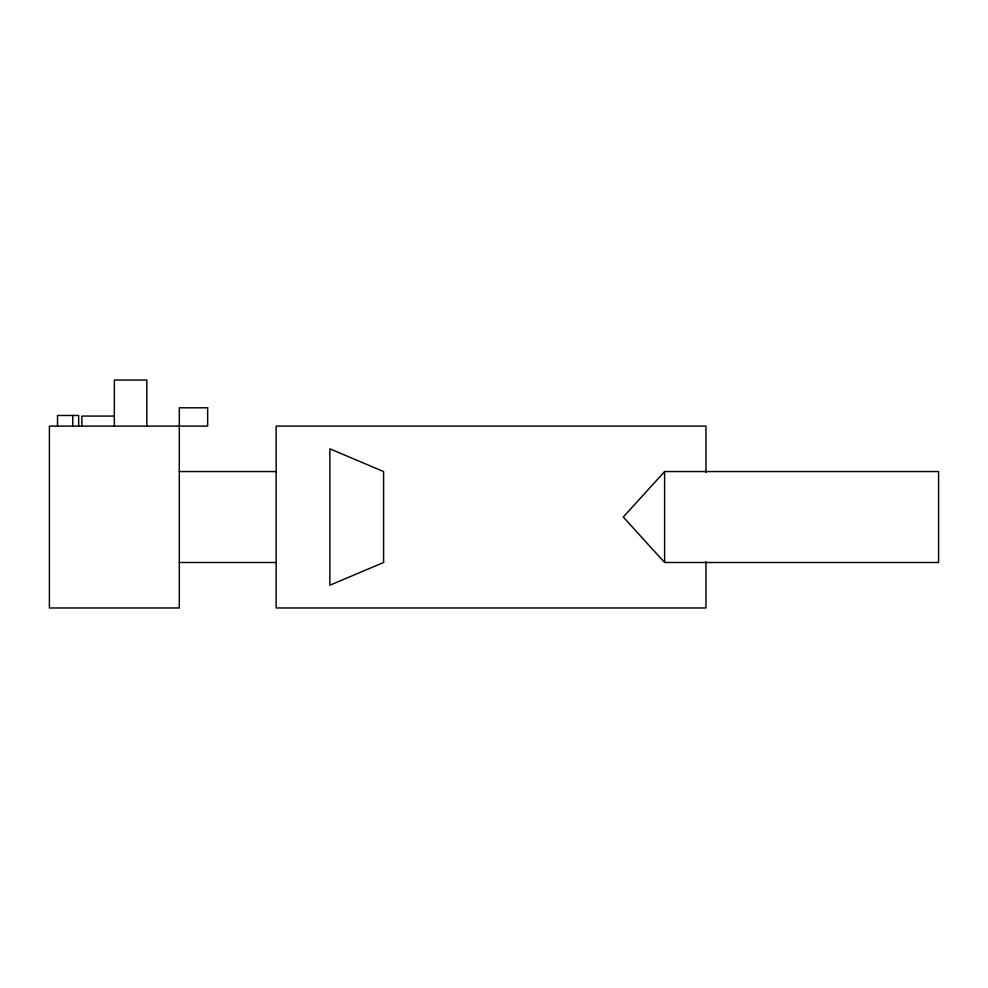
<?xml version="1.0" encoding="UTF-8"?>
<svg xmlns="http://www.w3.org/2000/svg" width="988" height="988" viewBox="0 0 988 988"><rect width="100%" height="100%" fill="white"/><g stroke="black" fill="none" stroke-linecap="round" stroke-linejoin="round"><path stroke-width="1.48" d="M664.615 471.56L623.267 517.033L664.615 562.493L938.6 562.493L938.6 471.56L664.615 471.56L664.615 562.493M114.349 416.059L81.88 416.059L81.88 426.1M179.297 471.56L276.146 471.56M179.297 562.493L276.146 562.493M705.951 472.338L705.951 426.1L276.146 426.1L276.146 607.966L705.951 607.966L705.951 561.727M146.829 426.1L146.829 380.034L114.349 380.034L114.349 426.1M78.67 426.1L78.67 415.466L57.514 415.466L57.514 426.1M72.754 415.466L72.754 426.1M383.591 562.493L329.869 585.229L329.869 448.824L383.591 471.56L383.591 562.493M207.641 407.797L179.297 407.797L179.297 607.966L49.4 607.966L49.4 426.1L207.641 426.1L207.641 407.797"/></g></svg>
